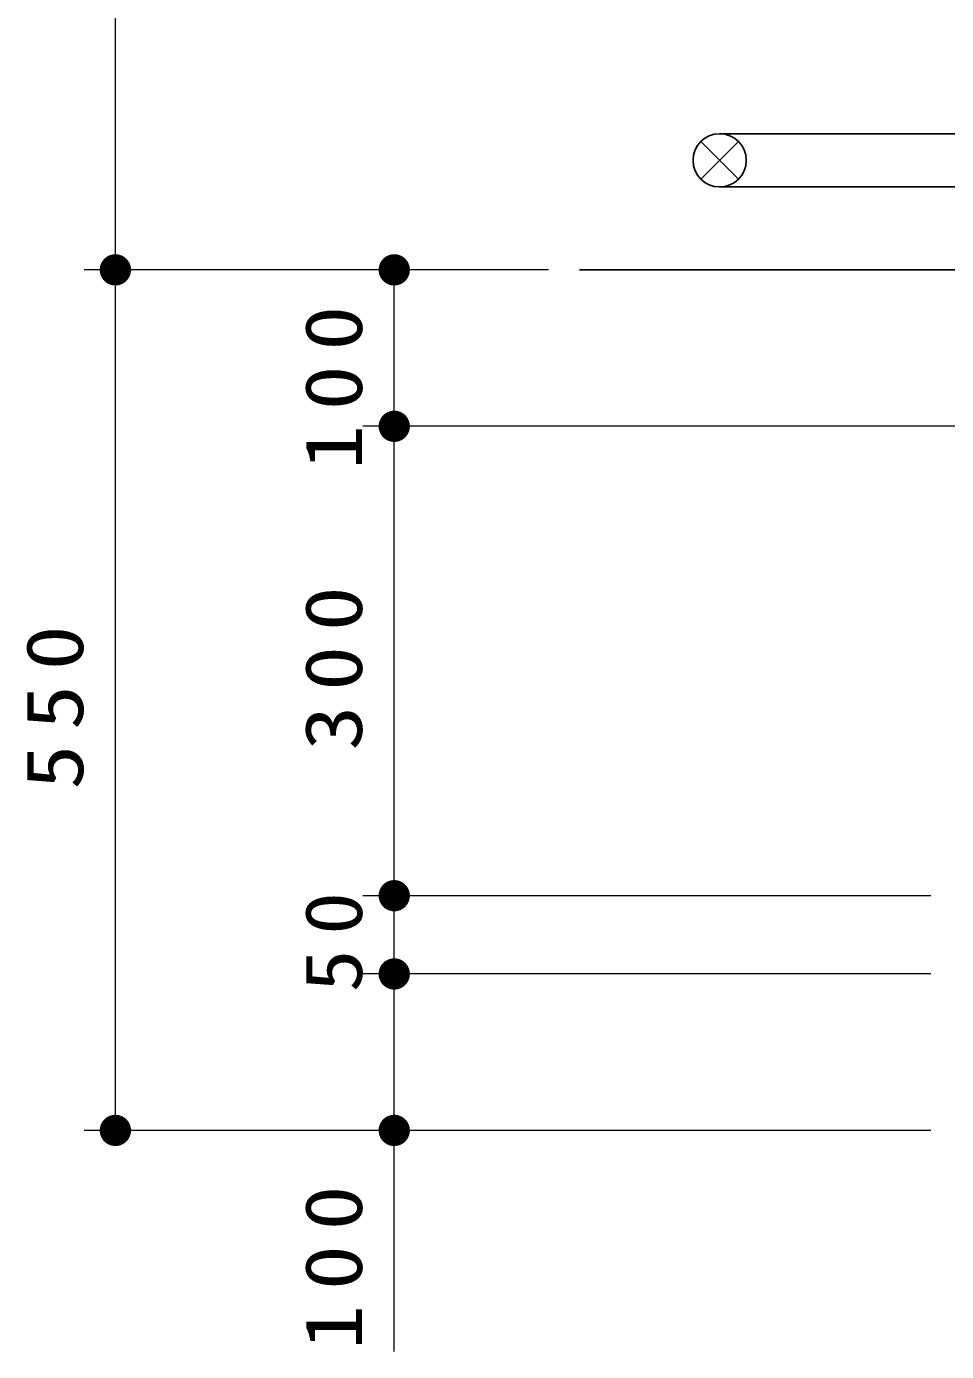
# Model space of a CAD drawing. Units: millimetres on the paper, scale 1:20. Extents: x -365 to 0, y -12 to 257.
# Drawn here: x -190.2 to -160.8, y 66.25 to 108.59 of the extents above; entities that cross this region are included whole.
import ezdxf

# ---------------------------------------------------------------- set-up
doc = ezdxf.new("R2010")
doc.units = ezdxf.units.MM
doc.layers.add('LY_1', color=7, linetype='Continuous', lineweight=13)
doc.styles.add('ＭＳ ゴシック', font='')
doc.styles.get('ＭＳ ゴシック').set_extended_font_data('MS Gothic')

# ---------------------------------------------------------------- blocks, each defined once
blk = doc.blocks.new('filled_dot')
at = {"color": 0, "linetype": 'Continuous', "lineweight": -2, "const_width": 1.25}
blk.add_lwpolyline([(-0.625, 0, 1), (0.625, 0, 1)], format="xyb", close=True, dxfattribs=at)

msp = doc.modelspace()

# ---------------------------------------------------------------- linework, layer by layer
at = {"layer": 'LY_1'}
for p, q in [((-187.36, 100.813), (-187.36, 145.813)), ((-168.652, 103.711), (-167.45, 104.914)), ((-167.45, 103.711), (-168.652, 104.914)), ((-173.525, 100.813), (-188.36, 100.813)), ((-173.525, 100.813), (-188.36, 100.813)), ((-187.36, 73.313), (-187.36, 100.813)), ((-178.449, 95.813), (-178.449, 100.813)), ((-158.801, 95.813), (-179.449, 95.813)), ((-178.449, 80.813), (-178.449, 95.813)), ((-161.301, 80.813), (-179.449, 80.813)), ((-178.449, 78.313), (-178.449, 80.813)), ((-161.301, 78.313), (-179.449, 78.313)), ((-178.449, 66.248), (-178.449, 78.313)), ((-161.301, 73.313), (-188.36, 73.313))]:
    msp.add_line(p, q, dxfattribs=at)
at = {"layer": 'LY_1', "lineweight": 25}
for p, q in [((-168.051, 105.163), (-152.196, 105.163)), ((-168.051, 103.463), (-152.196, 103.463)), ((-172.525, 100.813), (-152.226, 100.813))]:
    msp.add_line(p, q, dxfattribs=at)
msp.add_circle((-168.051, 104.313), 0.85, dxfattribs=at)

# ---------------------------------------------------------------- block references
at = {"layer": 'LY_1', "xscale": 0.4, "yscale": 0.4}
for p, rotation in [((-187.36, 100.813), 90), ((-187.36, 100.813), 270), ((-178.449, 100.813), 270), ((-178.449, 95.813), 270), ((-178.449, 95.813), 90), ((-178.449, 80.813), 270), ((-178.449, 80.813), 90), ((-178.449, 78.313), 270), ((-178.449, 78.313), 90), ((-187.36, 73.313), 90), ((-178.449, 73.313), 90)]:
    msp.add_blockref('filled_dot', p, dxfattribs=dict(at, rotation=rotation))

# ---------------------------------------------------------------- texts
at = {"layer": 'LY_1', "char_height": 1.833, "attachment_point": 8, "rotation": 90, "style": 'ＭＳ ゴシック'}
for s, insert in [('\\T1.33;\\W1.15;100', (-179.449, 97.278)), ('\\T1.33;\\W1.15;300', (-179.449, 88.313)), ('\\T1.33;\\W1.15;550', (-188.36, 87.063)), ('\\T1.34;\\W1.1;50', (-179.449, 79.563)), ('\\T1.33;\\W1.15;100', (-179.449, 69.165))]:
    msp.add_mtext(s, dxfattribs=dict(at, insert=insert))

doc.saveas('drawing.dxf')
